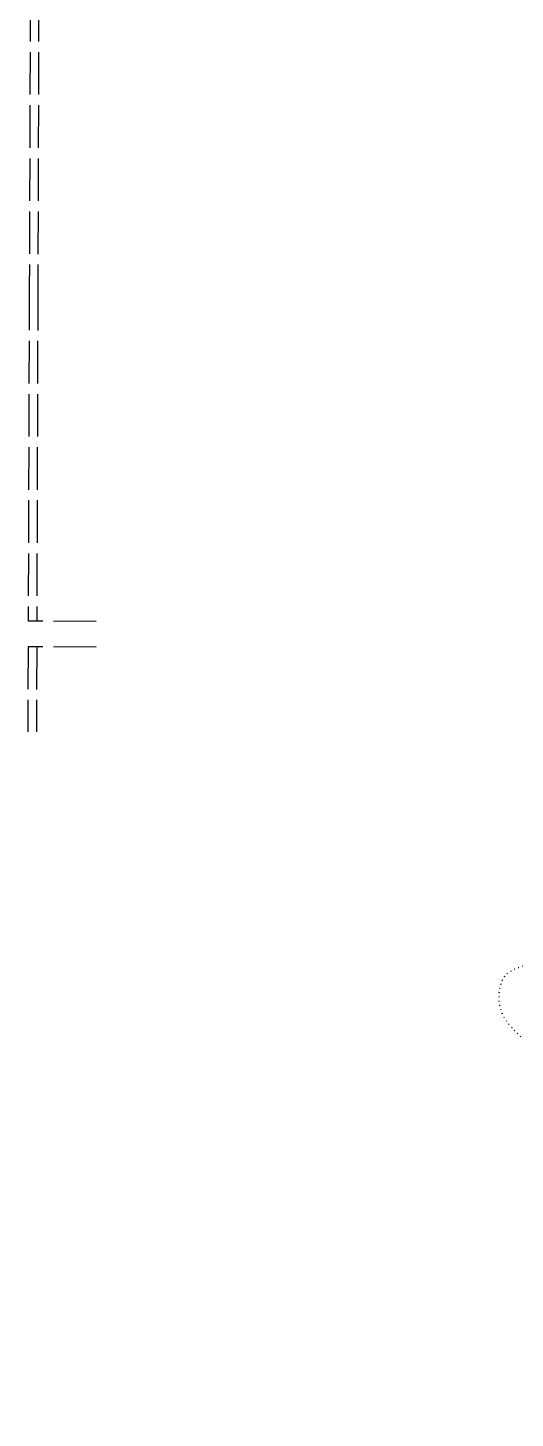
# Model space of a CAD drawing. Extents: x 481150 to 519818, y 6045091 to 6055068.
# Drawn here: x 485315 to 485888, y 6048151 to 6049787 of the extents above; entities that cross this region are included whole.
import ezdxf

# ---------------------------------------------------------------- set-up
doc = ezdxf.new("R2010")
doc.units = 0
doc.header["$LTSCALE"] = 5
doc.linetypes.add('foc-DOT', pattern=[1, 0.2, -0.8])
doc.linetypes.add('foc-UNSURVEYED', pattern=[12.5, 10, -2.5])
doc.layers.add('ABADATA-DRILL', color=8, linetype='foc-DOT')
doc.layers.add('L-USEC', color=7, linetype='foc-UNSURVEYED')

msp = doc.modelspace()

# ---------------------------------------------------------------- linework, layer by layer
at = {"layer": 'ABADATA-DRILL', "flags": 128}
msp.add_lwpolyline([(486377.747, 6048692.077), (486377.747, 6048692.077), (486377.357, 6048692.128), (486376.778, 6048692.4), (486375.16, 6048693.245), (486372.644, 6048694.363), (486369.416, 6048695.262), (486365.957, 6048695.533), (486362.867, 6048695.442), (486360.046, 6048695.32), (486357.296, 6048695.159), (486354.485, 6048694.927), (486351.645, 6048694.726), (486348.844, 6048694.524), (486346.243, 6048694.272), (486343.642, 6048693.97), (486340.991, 6048693.617), (486338.55, 6048693.275), (486336.139, 6048692.882), (486335.109, 6048692.685), (486328.526, 6048691.685), (486326.105, 6048691.432), (486323.205, 6048691.551), (486318.758, 6048692.344), (486313.721, 6048693.339), (486308.334, 6048694.416), (486302.068, 6048695.894), (486288.41, 6048699.705), (486274.32, 6048703.308), (486267.163, 6048704.099), (486260.063, 6048704.15), (486253.653, 6048704.13), (486247.363, 6048704.109), (486240.593, 6048704.279), (486233.284, 6048704.641), (486226.246, 6048705.012), (486219.657, 6048705.392), (486213.508, 6048705.78), (486207.239, 6048706.139), (486201.1, 6048706.377), (486195.27, 6048706.525), (486189.41, 6048706.512), (486183.419, 6048706.32), (486177.41, 6048706.389), (486170.691, 6048706.819), (486163.523, 6048707.4), (486156.244, 6048707.732), (486148.284, 6048707.656), (486139.743, 6048707.321), (486131.56, 6048706.496), (486123.757, 6048705.41), (486116.744, 6048704.381), (486110.051, 6048703.491), (486102.56, 6048703.143), (486094.79, 6048703.216), (486087.45, 6048703.258), (486079.841, 6048703.351), (486072.361, 6048703.484), (486065.131, 6048703.445), (486050.64, 6048703.019), (486036.709, 6048702.681), (486029.418, 6048702.483), (486021.957, 6048702.075), (486014.445, 6048701.558), (486007.493, 6048700.768), (486001.369, 6048699.497), (485994.875, 6048698.056), (485987.961, 6048696.597), (485981.387, 6048695.467), (485974.585, 6048694.807), (485967.474, 6048694.278), (485960.162, 6048693.61), (485952.679, 6048692.803), (485945.387, 6048691.955), (485938.174, 6048691.036), (485931.051, 6048690.038), (485923.938, 6048688.929), (485916.744, 6048687.751), (485909.77, 6048686.531), (485908.37, 6048686.276), (485903.367, 6048685.301), (485897.021, 6048683.43), (485890.784, 6048680.889), (485885.077, 6048678.536), (485879.988, 6048675.821), (485875.997, 6048672.143), (485872.681, 6048666.533), (485870.309, 6048659.41), (485868.925, 6048651.304), (485868.769, 6048642.804), (485870.234, 6048634.15), (485873.418, 6048625.74), (485878.275, 6048618.116), (485884.285, 6048611.148), (485890.913, 6048603.988), (485898.071, 6048596.436), (485905.687, 6048588.653), (485913.513, 6048580.69), (485924.426, 6048568.177), (485928.619, 6048562.664), (485936.675, 6048551.24), (485939.174, 6048547.523), (485942.29, 6048542.793), (485952.563, 6048527.092), (485957.936, 6048518.176), (485960.523, 6048513.798), (485963.48, 6048509.369), (485966.707, 6048505.04), (485972.536, 6048498.242), (485978.198, 6048492.285), (485985.418, 6048485.403), (486001.787, 6048471.724), (486014.945, 6048461.095), (486020.95, 6048456.097), (486028.302, 6048450.065), (486040.671, 6048439.747), (486060.838, 6048422.297), (486084.845, 6048400.974), (486105.045, 6048381.073), (486123.702, 6048359.987), (486141.957, 6048338.332), (486160.262, 6048316.757), (486178.966, 6048294.84), (486197.811, 6048273.204), (486216.707, 6048251.757), (486222.985, 6048244.498), (486235.002, 6048230.141), (486252.905, 6048207.947), (486270.978, 6048185.603), (486289.312, 6048163.387), (486299.095, 6048151.44)], dxfattribs=at)
at = {"layer": 'L-USEC'}
for p, q in [((485318.226, 6049883.852), (485316.932, 6049481.519)), ((485328.286, 6049883.819), (485326.99, 6049481.486)), ((485316.932, 6049481.519), (485315.667, 6049089.25)), ((485326.99, 6049481.486), (485325.726, 6049089.213)), ((485395.513, 6049088.959), (485315.667, 6049089.25)), ((485315.57, 6049059.092), (485315.246, 6048959.13)), ((485395.416, 6049058.792), (485315.57, 6049059.083)), ((485325.628, 6049059.059), (485325.305, 6048959.093))]:
    msp.add_line(p, q, dxfattribs=at)

doc.saveas('drawing.dxf')
